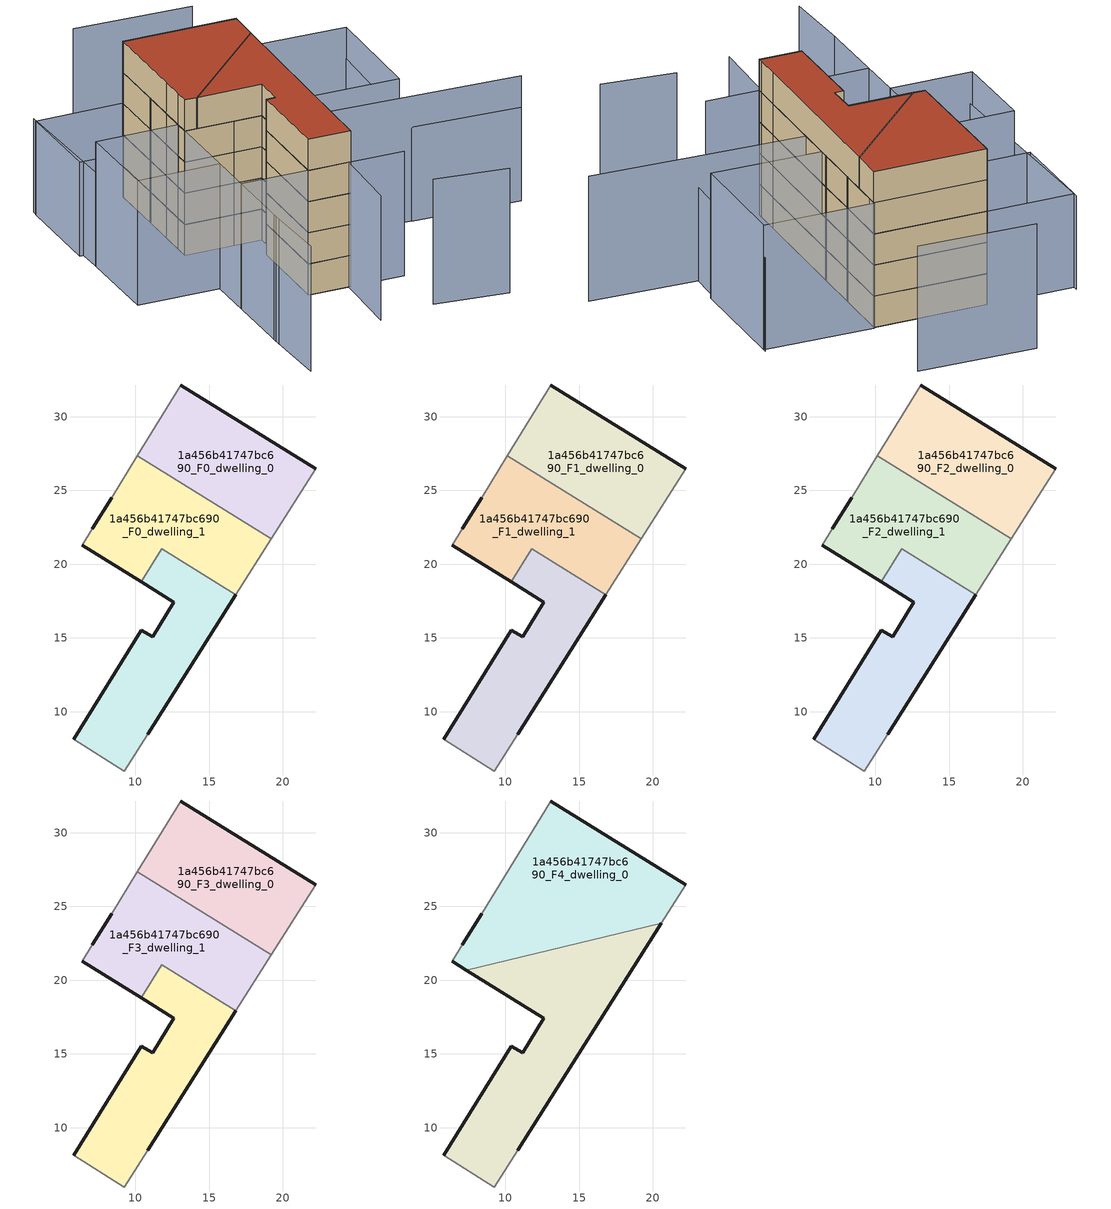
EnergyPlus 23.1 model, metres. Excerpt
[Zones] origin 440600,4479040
1a456b41747bc690_F0_dwelling_0
 floor ground (EU_floor_Construction): 19.22,21.71 22.23,26.46 13.06,32.16 10.12,27.36 z0
 wall outside (EU_wall_Construction): 13.06,32.16 22.23,26.46 z0:3
 wall adiabatic (EU_wall_Construction): 22.23,26.46 19.22,21.71 / 10.12,27.36 13.06,32.16 z0:3
 wall to 1a456b41747bc690_F0_dwelling_1 (EU_wall_Construction): 19.22,21.71 10.12,27.36 z0:3
1a456b41747bc690_F0_dwelling_1
 floor ground (EU_floor_Construction): 16.81,17.92 19.22,21.71 10.12,27.36 8.37,24.52 7.07,22.41 6.39,21.29 10.38,18.8 11.78,21.04 z0
 wall outside (EU_wall_Construction): 10.38,18.8 6.39,21.29 / 7.07,22.41 8.37,24.52 z0:3
 wall adiabatic (EU_wall_Construction): 19.22,21.71 16.81,17.92 / 6.39,21.29 7.07,22.41 / 8.37,24.52 10.12,27.36 z0:3
 wall to 1a456b41747bc690_F0_dwelling_2 (EU_wall_Construction): 16.81,17.92 11.78,21.04 10.38,18.8 z0:3
1a456b41747bc690_F0_dwelling_2
 floor ground (EU_floor_Construction): 10.83,8.47 16.81,17.92 11.78,21.04 10.38,18.8 12.58,17.43 11.16,15.08 10.4,15.53 5.81,8.11 9.25,5.98 9.48,6.34 z0
 wall outside (EU_wall_Construction): 5.81,8.11 10.4,15.53 11.16,15.08 12.58,17.43 10.38,18.8 / 16.81,17.92 10.83,8.47 z0:3
 wall adiabatic (EU_wall_Construction): 10.83,8.47 9.48,6.34 9.25,5.98 5.81,8.11 z0:3
1a456b41747bc690_F1_dwelling_0
 floor to 1a456b41747bc690_F0_dwelling_0 (EU_floor_Construction): 19.22,21.71 22.23,26.46 13.06,32.16 10.12,27.36 z3
 wall outside (EU_wall_Construction): 13.06,32.16 22.23,26.46 z3:6
 wall adiabatic (EU_wall_Construction): 22.23,26.46 19.22,21.71 / 10.12,27.36 13.06,32.16 z3:6
 wall to 1a456b41747bc690_F1_dwelling_1 (EU_wall_Construction): 19.22,21.71 10.12,27.36 z3:6
1a456b41747bc690_F1_dwelling_1
 floor to 1a456b41747bc690_F0_dwelling_1 (EU_floor_Construction): 16.81,17.92 19.22,21.71 10.12,27.36 8.37,24.52 7.07,22.41 6.39,21.29 10.38,18.8 11.78,21.04 z3
 wall outside (EU_wall_Construction): 10.38,18.8 6.39,21.29 / 7.07,22.41 8.37,24.52 z3:6
 wall adiabatic (EU_wall_Construction): 19.22,21.71 16.81,17.92 / 6.39,21.29 7.07,22.41 / 8.37,24.52 10.12,27.36 z3:6
 wall to 1a456b41747bc690_F1_dwelling_2 (EU_wall_Construction): 16.81,17.92 11.78,21.04 10.38,18.8 z3:6
1a456b41747bc690_F1_dwelling_2
 floor to 1a456b41747bc690_F0_dwelling_2 (EU_floor_Construction): 10.83,8.47 16.81,17.92 11.78,21.04 10.38,18.8 12.58,17.43 11.16,15.08 10.4,15.53 5.81,8.11 9.25,5.98 9.48,6.34 z3
 wall outside (EU_wall_Construction): 5.81,8.11 10.4,15.53 11.16,15.08 12.58,17.43 10.38,18.8 / 16.81,17.92 10.83,8.47 z3:6
 wall adiabatic (EU_wall_Construction): 10.83,8.47 9.48,6.34 9.25,5.98 5.81,8.11 z3:6
1a456b41747bc690_F2_dwelling_0
 floor to 1a456b41747bc690_F1_dwelling_0 (EU_floor_Construction): 19.22,21.71 22.23,26.46 13.06,32.16 10.12,27.36 z6
 wall outside (EU_wall_Construction): 13.06,32.16 22.23,26.46 z6:9
 wall adiabatic (EU_wall_Construction): 22.23,26.46 19.22,21.71 / 10.12,27.36 13.06,32.16 z6:9
 wall to 1a456b41747bc690_F2_dwelling_1 (EU_wall_Construction): 19.22,21.71 10.12,27.36 z6:9
1a456b41747bc690_F2_dwelling_1
 floor to 1a456b41747bc690_F1_dwelling_1 (EU_floor_Construction): 16.81,17.92 19.22,21.71 10.12,27.36 8.37,24.52 7.07,22.41 6.39,21.29 10.38,18.8 11.78,21.04 z6
 wall outside (EU_wall_Construction): 10.38,18.8 6.39,21.29 / 7.07,22.41 8.37,24.52 z6:9
 wall adiabatic (EU_wall_Construction): 19.22,21.71 16.81,17.92 / 6.39,21.29 7.07,22.41 / 8.37,24.52 10.12,27.36 z6:9
 wall to 1a456b41747bc690_F2_dwelling_2 (EU_wall_Construction): 16.81,17.92 11.78,21.04 10.38,18.8 z6:9
1a456b41747bc690_F2_dwelling_2
 floor to 1a456b41747bc690_F1_dwelling_2 (EU_floor_Construction): 10.83,8.47 16.81,17.92 11.78,21.04 10.38,18.8 12.58,17.43 11.16,15.08 10.4,15.53 5.81,8.11 9.25,5.98 9.48,6.34 z6
 wall outside (EU_wall_Construction): 5.81,8.11 10.4,15.53 11.16,15.08 12.58,17.43 10.38,18.8 / 16.81,17.92 10.83,8.47 z6:9
 wall adiabatic (EU_wall_Construction): 10.83,8.47 9.48,6.34 9.25,5.98 5.81,8.11 z6:9
1a456b41747bc690_F3_dwelling_0
 floor to 1a456b41747bc690_F2_dwelling_0 (EU_floor_Construction): 19.22,21.71 22.23,26.46 13.06,32.16 10.12,27.36 z9
 wall outside (EU_wall_Construction): 13.06,32.16 22.23,26.46 z9:12
 wall adiabatic (EU_wall_Construction): 22.23,26.46 19.22,21.71 / 10.12,27.36 13.06,32.16 z9:12
 wall to 1a456b41747bc690_F3_dwelling_1 (EU_wall_Construction): 19.22,21.71 10.12,27.36 z9:12
1a456b41747bc690_F3_dwelling_1
 floor to 1a456b41747bc690_F2_dwelling_1 (EU_floor_Construction): 16.81,17.92 19.22,21.71 10.12,27.36 8.37,24.52 7.07,22.41 6.39,21.29 10.38,18.8 11.78,21.04 z9
 wall outside (EU_wall_Construction): 10.38,18.8 6.39,21.29 / 7.07,22.41 8.37,24.52 z9:12
 wall adiabatic (EU_wall_Construction): 19.22,21.71 16.81,17.92 / 6.39,21.29 7.07,22.41 / 8.37,24.52 10.12,27.36 z9:12
 wall to 1a456b41747bc690_F3_dwelling_2 (EU_wall_Construction): 16.81,17.92 11.78,21.04 10.38,18.8 z9:12
1a456b41747bc690_F3_dwelling_2
 floor to 1a456b41747bc690_F2_dwelling_2 (EU_floor_Construction): 10.83,8.47 16.81,17.92 11.78,21.04 10.38,18.8 12.58,17.43 11.16,15.08 10.4,15.53 5.81,8.11 9.25,5.98 9.48,6.34 z9
 wall outside (EU_wall_Construction): 5.81,8.11 10.4,15.53 11.16,15.08 12.58,17.43 10.38,18.8 / 16.81,17.92 10.83,8.47 z9:12
 wall adiabatic (EU_wall_Construction): 10.83,8.47 9.48,6.34 9.25,5.98 5.81,8.11 z9:12
1a456b41747bc690_F4_dwelling_0
 floor to 1a456b41747bc690_F3_dwelling_0 (EU_floor_Construction): 20.58,23.86 22.23,26.46 13.06,32.16 10.12,27.36 17.11,23.03 z12
 floor to 1a456b41747bc690_F3_dwelling_1 (EU_floor_Construction): 17.11,23.03 10.12,27.36 8.37,24.52 7.07,22.41 6.39,21.29 7.35,20.69 z12
 wall outside (EU_wall_Construction): 7.07,22.41 8.37,24.52 / 13.06,32.16 22.23,26.46 / 7.35,20.69 6.39,21.29 z12:15
 wall adiabatic (EU_wall_Construction): 6.39,21.29 7.07,22.41 / 8.37,24.52 13.06,32.16 / 22.23,26.46 20.58,23.86 z12:15
 wall to 1a456b41747bc690_F4_dwelling_1 (EU_wall_Construction): 20.58,23.86 7.35,20.69 z12:15
 roof outside (EU_roof_Construction): 22.23,26.46 20.58,23.86 7.35,20.69 6.39,21.29 7.07,22.41 8.37,24.52 13.06,32.16 z15
1a456b41747bc690_F4_dwelling_1
 floor to 1a456b41747bc690_F3_dwelling_1 (EU_floor_Construction): 16.81,17.92 19.22,21.72 17.11,23.03 7.35,20.69 10.38,18.8 11.78,21.04 z12
 floor to 1a456b41747bc690_F3_dwelling_2 (EU_floor_Construction): 10.83,8.47 16.81,17.92 11.78,21.04 10.38,18.8 12.58,17.43 11.16,15.08 10.4,15.53 5.81,8.11 9.25,5.98 9.48,6.34 z12
 floor to 1a456b41747bc690_F3_dwelling_0 (EU_floor_Construction): 19.22,21.72 20.58,23.86 17.11,23.03 z12
 wall outside (EU_wall_Construction): 5.81,8.11 10.4,15.53 11.16,15.08 12.58,17.43 7.35,20.69 / 20.58,23.86 10.83,8.47 z12:15
 wall adiabatic (EU_wall_Construction): 10.83,8.47 9.48,6.34 9.25,5.98 5.81,8.11 z12:15
 roof outside (EU_roof_Construction): 20.58,23.86 10.83,8.47 9.48,6.34 9.25,5.98 5.81,8.11 10.4,15.53 11.16,15.08 12.58,17.43 7.35,20.69 z15
shading: 10.31,-1.84 15.81,-6.17 / 0.4,11.49 13.55,3.3 / 5.12,0.17 14.52,14.31 / 14.52,14.31 31.49,3.02 / -3.14,5.72 -6.51,-0.29 / 27.24,34.36 17.87,40.48 / 2.68,15.21 -3.59,4.96 / 16.31,17.13 22.29,26.56 / 22.29,26.56 31.15,20.94 / 31.15,20.94 25.18,11.51 / 25.18,11.51 16.31,17.13 / 7.12,22.48 2.68,15.21 / 2.68,15.21 -4.03,19.31 / -4.03,19.31 0.41,26.57 / 0.41,26.57 7.12,22.48 z0:12; 31.45,3.01 22.92,8.71 / 22.92,8.71 31.26,21.2 / 6.31,36.93 -3.79,19.17 / 13.08,32.2 8.37,24.52 / 8.37,24.52 1.33,28.84 / 1.33,28.84 6.04,36.52 / 6.04,36.52 13.08,32.2 z0:9
[Building]
EU S2 Campaign: North Axis=0; Terrain=City; Solar Distribution=FullExterior
[Site:Location]
Madrid: Latitude=40.5; Longitude=-3.5; Time Zone=1; Elevation=609
[SizingPeriod:WeatherFileDays]
AnnualSizingPeriod: Begin Month=1; Begin Day of Month=1; End Month=12; End Day of Month=31; Day of Week for Start Day=Monday; Use Weather File Daylight Saving Period=No; Use Weather File Rain and Snow Indicators=No
[MATERIAL]
EU_InternalMass_Material: Roughness=MediumRough; Thickness=0.1; Conductivity=1; Density=1800; Specific Heat=900; Thermal Absorptance=0.9; Solar Absorptance=0.7; Visible Absorptance=0.7
[MATERIAL:NOMASS] Roughness=MediumRough; Thermal Absorptance=0.9; Solar Absorptance=0.7; Visible Absorptance=0.7
Name | Thermal Resistance
EU_wall_NoMass | 0.459673
EU_roof_NoMass | 0.495815
EU_floor_NoMass | 0.788942
[CONSTRUCTION]
EU_wall_Construction: EU_wall_NoMass
EU_roof_Construction: EU_roof_NoMass
EU_floor_Construction: EU_floor_NoMass
EU_InternalMass_Construction: EU_InternalMass_Material
[ZONE] Type=1; Multiplier=1; Ceiling Height=autocalculate; Floor Area=autocalculate; Part of Total Floor Area=Yes
Name | Volume
1a456b41747bc690_F0_dwelling_0; 1a456b41747bc690_F1_dwelling_0; 1a456b41747bc690_F2_dwelling_0; 1a456b41747bc690_F3_dwelling_0 | 181.366
1a456b41747bc690_F4_dwelling_0 | 272.034
1a456b41747bc690_F0_dwelling_1; 1a456b41747bc690_F1_dwelling_1; 1a456b41747bc690_F2_dwelling_1; 1a456b41747bc690_F3_dwelling_1; 1a456b41747bc690_F0_dwelling_2; 1a456b41747bc690_F1_dwelling_2; 1a456b41747bc690_F2_dwelling_2; 1a456b41747bc690_F3_dwelling_2 | 181.355
1a456b41747bc690_F4_dwelling_1 | 272.033
[INTERNALMASS] Construction=EU_InternalMass_Construction
Name | Zone or ZoneList | Surface Area
1a456b41747bc690_F0_dwelling_0_EU_InternalMass | 1a456b41747bc690_F0_dwelling_0 | 60.4545
1a456b41747bc690_F0_dwelling_1_EU_InternalMass | 1a456b41747bc690_F0_dwelling_1 | 60.4518
1a456b41747bc690_F0_dwelling_2_EU_InternalMass | 1a456b41747bc690_F0_dwelling_2 | 60.452
1a456b41747bc690_F1_dwelling_0_EU_InternalMass | 1a456b41747bc690_F1_dwelling_0 | 60.4545
1a456b41747bc690_F1_dwelling_1_EU_InternalMass | 1a456b41747bc690_F1_dwelling_1 | 60.4518
1a456b41747bc690_F1_dwelling_2_EU_InternalMass | 1a456b41747bc690_F1_dwelling_2 | 60.452
1a456b41747bc690_F2_dwelling_0_EU_InternalMass | 1a456b41747bc690_F2_dwelling_0 | 60.4545
1a456b41747bc690_F2_dwelling_1_EU_InternalMass | 1a456b41747bc690_F2_dwelling_1 | 60.4518
1a456b41747bc690_F2_dwelling_2_EU_InternalMass | 1a456b41747bc690_F2_dwelling_2 | 60.452
1a456b41747bc690_F3_dwelling_0_EU_InternalMass | 1a456b41747bc690_F3_dwelling_0 | 60.4545
1a456b41747bc690_F3_dwelling_1_EU_InternalMass | 1a456b41747bc690_F3_dwelling_1 | 60.4518
1a456b41747bc690_F3_dwelling_2_EU_InternalMass | 1a456b41747bc690_F3_dwelling_2 | 60.452
1a456b41747bc690_F4_dwelling_0_EU_InternalMass | 1a456b41747bc690_F4_dwelling_0 | 90.6782
1a456b41747bc690_F4_dwelling_1_EU_InternalMass | 1a456b41747bc690_F4_dwelling_1 | 90.6776
[OTHEREQUIPMENT] Fuel Type=Electricity; Design Level Calculation Method=Watts/Area; Power per Zone Floor Area=1; Fraction Latent=0; Fraction Radiant=0; Fraction Lost=0; Carbon Dioxide Generation Rate=0; EndUse Subcategory=EU_Step8_InternalGains
Name | Zone or ZoneList or Space or SpaceList | Schedule
EU_Step8_InternalGain_1a456b41747bc690_F0_dwelling_0_f000 | 1a456b41747bc690_F0_dwelling_0 | EU_Step8_GainSchedule_1a456b41747bc690_F0_dwelling_0_f000
EU_Step8_InternalGain_1a456b41747bc690_F0_dwelling_1_f000 | 1a456b41747bc690_F0_dwelling_1 | EU_Step8_GainSchedule_1a456b41747bc690_F0_dwelling_1_f000
EU_Step8_InternalGain_1a456b41747bc690_F0_dwelling_2_f000 | 1a456b41747bc690_F0_dwelling_2 | EU_Step8_GainSchedule_1a456b41747bc690_F0_dwelling_2_f000
EU_Step8_InternalGain_1a456b41747bc690_F1_dwelling_0_f000 | 1a456b41747bc690_F1_dwelling_0 | EU_Step8_GainSchedule_1a456b41747bc690_F1_dwelling_0_f000
EU_Step8_InternalGain_1a456b41747bc690_F1_dwelling_1_f000 | 1a456b41747bc690_F1_dwelling_1 | EU_Step8_GainSchedule_1a456b41747bc690_F1_dwelling_1_f000
EU_Step8_InternalGain_1a456b41747bc690_F1_dwelling_2_f000 | 1a456b41747bc690_F1_dwelling_2 | EU_Step8_GainSchedule_1a456b41747bc690_F1_dwelling_2_f000
EU_Step8_InternalGain_1a456b41747bc690_F2_dwelling_0_f000 | 1a456b41747bc690_F2_dwelling_0 | EU_Step8_GainSchedule_1a456b41747bc690_F2_dwelling_0_f000
EU_Step8_InternalGain_1a456b41747bc690_F2_dwelling_1_f000 | 1a456b41747bc690_F2_dwelling_1 | EU_Step8_GainSchedule_1a456b41747bc690_F2_dwelling_1_f000
EU_Step8_InternalGain_1a456b41747bc690_F2_dwelling_2_f000 | 1a456b41747bc690_F2_dwelling_2 | EU_Step8_GainSchedule_1a456b41747bc690_F2_dwelling_2_f000
EU_Step8_InternalGain_1a456b41747bc690_F3_dwelling_0_f000 | 1a456b41747bc690_F3_dwelling_0 | EU_Step8_GainSchedule_1a456b41747bc690_F3_dwelling_0_f000
EU_Step8_InternalGain_1a456b41747bc690_F3_dwelling_1_f000 | 1a456b41747bc690_F3_dwelling_1 | EU_Step8_GainSchedule_1a456b41747bc690_F3_dwelling_1_f000
EU_Step8_InternalGain_1a456b41747bc690_F3_dwelling_2_f000 | 1a456b41747bc690_F3_dwelling_2 | EU_Step8_GainSchedule_1a456b41747bc690_F3_dwelling_2_f000
EU_Step8_InternalGain_1a456b41747bc690_F4_dwelling_0_f000 | 1a456b41747bc690_F4_dwelling_0 | EU_Step8_GainSchedule_1a456b41747bc690_F4_dwelling_0_f000
EU_Step8_InternalGain_1a456b41747bc690_F4_dwelling_1_f000 | 1a456b41747bc690_F4_dwelling_1 | EU_Step8_GainSchedule_1a456b41747bc690_F4_dwelling_1_f000
[ZONEVENTILATION:DESIGNFLOWRATE] Schedule=EU_AlwaysOn; Design Flow Rate Calculation Method=AirChanges/Hour; Air Changes per Hour=0.719161; Ventilation Type=Natural; Fan Pressure Rise=0; Fan Total Efficiency=1; Constant Term Coefficient=1; Temperature Term Coefficient=0; Velocity Term Coefficient=0; Velocity Squared Term Coefficient=0; Minimum Indoor Temperature=-100; Maximum Indoor Temperature=100; Delta Temperature=-100; Minimum Outdoor Temperature=-100; Maximum Outdoor Temperature=100; Maximum Wind Speed=40
Name | Zone or ZoneList or Space or SpaceList
EU_ConstantAir_1a456b41747bc690_F0_dwelling_0 | 1a456b41747bc690_F0_dwelling_0
EU_ConstantAir_1a456b41747bc690_F0_dwelling_1 | 1a456b41747bc690_F0_dwelling_1
EU_ConstantAir_1a456b41747bc690_F0_dwelling_2 | 1a456b41747bc690_F0_dwelling_2
EU_ConstantAir_1a456b41747bc690_F1_dwelling_0 | 1a456b41747bc690_F1_dwelling_0
EU_ConstantAir_1a456b41747bc690_F1_dwelling_1 | 1a456b41747bc690_F1_dwelling_1
EU_ConstantAir_1a456b41747bc690_F1_dwelling_2 | 1a456b41747bc690_F1_dwelling_2
EU_ConstantAir_1a456b41747bc690_F2_dwelling_0 | 1a456b41747bc690_F2_dwelling_0
EU_ConstantAir_1a456b41747bc690_F2_dwelling_1 | 1a456b41747bc690_F2_dwelling_1
EU_ConstantAir_1a456b41747bc690_F2_dwelling_2 | 1a456b41747bc690_F2_dwelling_2
EU_ConstantAir_1a456b41747bc690_F3_dwelling_0 | 1a456b41747bc690_F3_dwelling_0
EU_ConstantAir_1a456b41747bc690_F3_dwelling_1 | 1a456b41747bc690_F3_dwelling_1
EU_ConstantAir_1a456b41747bc690_F3_dwelling_2 | 1a456b41747bc690_F3_dwelling_2
EU_ConstantAir_1a456b41747bc690_F4_dwelling_0 | 1a456b41747bc690_F4_dwelling_0
EU_ConstantAir_1a456b41747bc690_F4_dwelling_1 | 1a456b41747bc690_F4_dwelling_1
[HVACTEMPLATE:THERMOSTAT] Constant Heating Setpoint=20; Constant Cooling Setpoint=50
EU_HeatOnly_1a456b41747bc690_F0_dwelling_0; EU_HeatOnly_1a456b41747bc690_F0_dwelling_1; EU_HeatOnly_1a456b41747bc690_F0_dwelling_2; EU_HeatOnly_1a456b41747bc690_F1_dwelling_0; EU_HeatOnly_1a456b41747bc690_F1_dwelling_1; EU_HeatOnly_1a456b41747bc690_F1_dwelling_2; EU_HeatOnly_1a456b41747bc690_F2_dwelling_0; EU_HeatOnly_1a456b41747bc690_F2_dwelling_1; EU_HeatOnly_1a456b41747bc690_F2_dwelling_2; EU_HeatOnly_1a456b41747bc690_F3_dwelling_0; EU_HeatOnly_1a456b41747bc690_F3_dwelling_1; EU_HeatOnly_1a456b41747bc690_F3_dwelling_2; EU_HeatOnly_1a456b41747bc690_F4_dwelling_0; EU_HeatOnly_1a456b41747bc690_F4_dwelling_1
[HVACTEMPLATE:ZONE:IDEALLOADSAIRSYSTEM] System Availability Schedule=EU_AlwaysOn; Maximum Heating Supply Air Temperature=50; Minimum Cooling Supply Air Temperature=13; Maximum Heating Supply Air Humidity Ratio=0.0156; Minimum Cooling Supply Air Humidity Ratio=0.0077; Heating Limit=NoLimit; Cooling Limit=NoLimit; Heating Availability Schedule=EU_AlwaysOn; Cooling Availability Schedule=EU_CoolingOff; Dehumidification Control Type=ConstantSensibleHeatRatio; Cooling Sensible Heat Ratio=0.7; Dehumidification Setpoint=60; Humidification Control Type=None; Humidification Setpoint=30; Outdoor Air Method=None; Outdoor Air Flow Rate per Person=0.00944; Outdoor Air Flow Rate per Zone Floor Area=0; Outdoor Air Flow Rate per Zone=0; Demand Controlled Ventilation Type=None; Outdoor Air Economizer Type=NoEconomizer; Heat Recovery Type=None; Sensible Heat Recovery Effectiveness=0.7; Latent Heat Recovery Effectiveness=0.65
Name | Template Thermostat
1a456b41747bc690_F0_dwelling_0 | EU_HeatOnly_1a456b41747bc690_F0_dwelling_0
1a456b41747bc690_F0_dwelling_1 | EU_HeatOnly_1a456b41747bc690_F0_dwelling_1
1a456b41747bc690_F0_dwelling_2 | EU_HeatOnly_1a456b41747bc690_F0_dwelling_2
1a456b41747bc690_F1_dwelling_0 | EU_HeatOnly_1a456b41747bc690_F1_dwelling_0
1a456b41747bc690_F1_dwelling_1 | EU_HeatOnly_1a456b41747bc690_F1_dwelling_1
1a456b41747bc690_F1_dwelling_2 | EU_HeatOnly_1a456b41747bc690_F1_dwelling_2
1a456b41747bc690_F2_dwelling_0 | EU_HeatOnly_1a456b41747bc690_F2_dwelling_0
1a456b41747bc690_F2_dwelling_1 | EU_HeatOnly_1a456b41747bc690_F2_dwelling_1
1a456b41747bc690_F2_dwelling_2 | EU_HeatOnly_1a456b41747bc690_F2_dwelling_2
1a456b41747bc690_F3_dwelling_0 | EU_HeatOnly_1a456b41747bc690_F3_dwelling_0
1a456b41747bc690_F3_dwelling_1 | EU_HeatOnly_1a456b41747bc690_F3_dwelling_1
1a456b41747bc690_F3_dwelling_2 | EU_HeatOnly_1a456b41747bc690_F3_dwelling_2
1a456b41747bc690_F4_dwelling_0 | EU_HeatOnly_1a456b41747bc690_F4_dwelling_0
1a456b41747bc690_F4_dwelling_1 | EU_HeatOnly_1a456b41747bc690_F4_dwelling_1
[SIZING:ZONE] Zone Cooling Design Supply Air Temperature Input Method=SupplyAirTemperature; Zone Cooling Design Supply Air Temperature=13; Zone Heating Design Supply Air Temperature Input Method=SupplyAirTemperature; Zone Heating Design Supply Air Temperature=50; Zone Cooling Design Supply Air Humidity Ratio=0.008; Zone Heating Design Supply Air Humidity Ratio=0.008; Cooling Design Air Flow Method=DesignDay; Cooling Design Air Flow Rate=0; Cooling Minimum Air Flow per Zone Floor Area=0.000762; Cooling Minimum Air Flow=0; Cooling Minimum Air Flow Fraction=0.2; Heating Design Air Flow Method=DesignDay; Heating Design Air Flow Rate=0; Heating Maximum Air Flow per Zone Floor Area=0.002032; Heating Maximum Air Flow=0.141576; Heating Maximum Air Flow Fraction=0.3; Account for Dedicated Outdoor Air System=No; Dedicated Outdoor Air System Control Strategy=NeutralSupplyAir; Dedicated Outdoor Air Low Setpoint Temperature for Design=autosize; Dedicated Outdoor Air High Setpoint Temperature for Design=autosize; Zone Load Sizing Method=Sensible Load Only No Latent Load; Zone Latent Cooling Design Supply Air Humidity Ratio Input Method=HumidityRatioDifference; Zone Cooling Design Supply Air Humidity Ratio Difference=0.005; Zone Latent Heating Design Supply Air Humidity Ratio Input Method=HumidityRatioDifference; Zone Humidification Design Supply Air Humidity Ratio Difference=0.005
1a456b41747bc690_F0_dwelling_0; 1a456b41747bc690_F0_dwelling_1; 1a456b41747bc690_F0_dwelling_2; 1a456b41747bc690_F1_dwelling_0; 1a456b41747bc690_F1_dwelling_1; 1a456b41747bc690_F1_dwelling_2; 1a456b41747bc690_F2_dwelling_0; 1a456b41747bc690_F2_dwelling_1; 1a456b41747bc690_F2_dwelling_2; 1a456b41747bc690_F3_dwelling_0; 1a456b41747bc690_F3_dwelling_1; 1a456b41747bc690_F3_dwelling_2; 1a456b41747bc690_F4_dwelling_0; 1a456b41747bc690_F4_dwelling_1
[SCHEDULE:CONSTANT]
Name | Hourly Value
EU_AlwaysOn | 1
EU_CoolingOff | 0
[SCHEDULE:FILE] Column Number=1; Rows to Skip at Top=0; Number of Hours of Data=8760; Column Separator=Comma; Interpolate to Timestep=No; Minutes per Item=60; Adjust Schedule for Daylight Savings=Yes
Name | File
EU_Step8_GainSchedule_1a456b41747bc690_F0_dwelling_0_f000 | ../../schedules/1a456b41747bc690/1a456b41747bc690_F0_dwelling_0_f000_gain.csv
EU_Step8_GainSchedule_1a456b41747bc690_F0_dwelling_1_f000 | ../../schedules/1a456b41747bc690/1a456b41747bc690_F0_dwelling_1_f000_gain.csv
EU_Step8_GainSchedule_1a456b41747bc690_F0_dwelling_2_f000 | ../../schedules/1a456b41747bc690/1a456b41747bc690_F0_dwelling_2_f000_gain.csv
EU_Step8_GainSchedule_1a456b41747bc690_F1_dwelling_0_f000 | ../../schedules/1a456b41747bc690/1a456b41747bc690_F1_dwelling_0_f000_gain.csv
EU_Step8_GainSchedule_1a456b41747bc690_F1_dwelling_1_f000 | ../../schedules/1a456b41747bc690/1a456b41747bc690_F1_dwelling_1_f000_gain.csv
EU_Step8_GainSchedule_1a456b41747bc690_F1_dwelling_2_f000 | ../../schedules/1a456b41747bc690/1a456b41747bc690_F1_dwelling_2_f000_gain.csv
EU_Step8_GainSchedule_1a456b41747bc690_F2_dwelling_0_f000 | ../../schedules/1a456b41747bc690/1a456b41747bc690_F2_dwelling_0_f000_gain.csv
EU_Step8_GainSchedule_1a456b41747bc690_F2_dwelling_1_f000 | ../../schedules/1a456b41747bc690/1a456b41747bc690_F2_dwelling_1_f000_gain.csv
EU_Step8_GainSchedule_1a456b41747bc690_F2_dwelling_2_f000 | ../../schedules/1a456b41747bc690/1a456b41747bc690_F2_dwelling_2_f000_gain.csv
EU_Step8_GainSchedule_1a456b41747bc690_F3_dwelling_0_f000 | ../../schedules/1a456b41747bc690/1a456b41747bc690_F3_dwelling_0_f000_gain.csv
EU_Step8_GainSchedule_1a456b41747bc690_F3_dwelling_1_f000 | ../../schedules/1a456b41747bc690/1a456b41747bc690_F3_dwelling_1_f000_gain.csv
EU_Step8_GainSchedule_1a456b41747bc690_F3_dwelling_2_f000 | ../../schedules/1a456b41747bc690/1a456b41747bc690_F3_dwelling_2_f000_gain.csv
EU_Step8_GainSchedule_1a456b41747bc690_F4_dwelling_0_f000 | ../../schedules/1a456b41747bc690/1a456b41747bc690_F4_dwelling_0_f000_gain.csv
EU_Step8_GainSchedule_1a456b41747bc690_F4_dwelling_1_f000 | ../../schedules/1a456b41747bc690/1a456b41747bc690_F4_dwelling_1_f000_gain.csv
